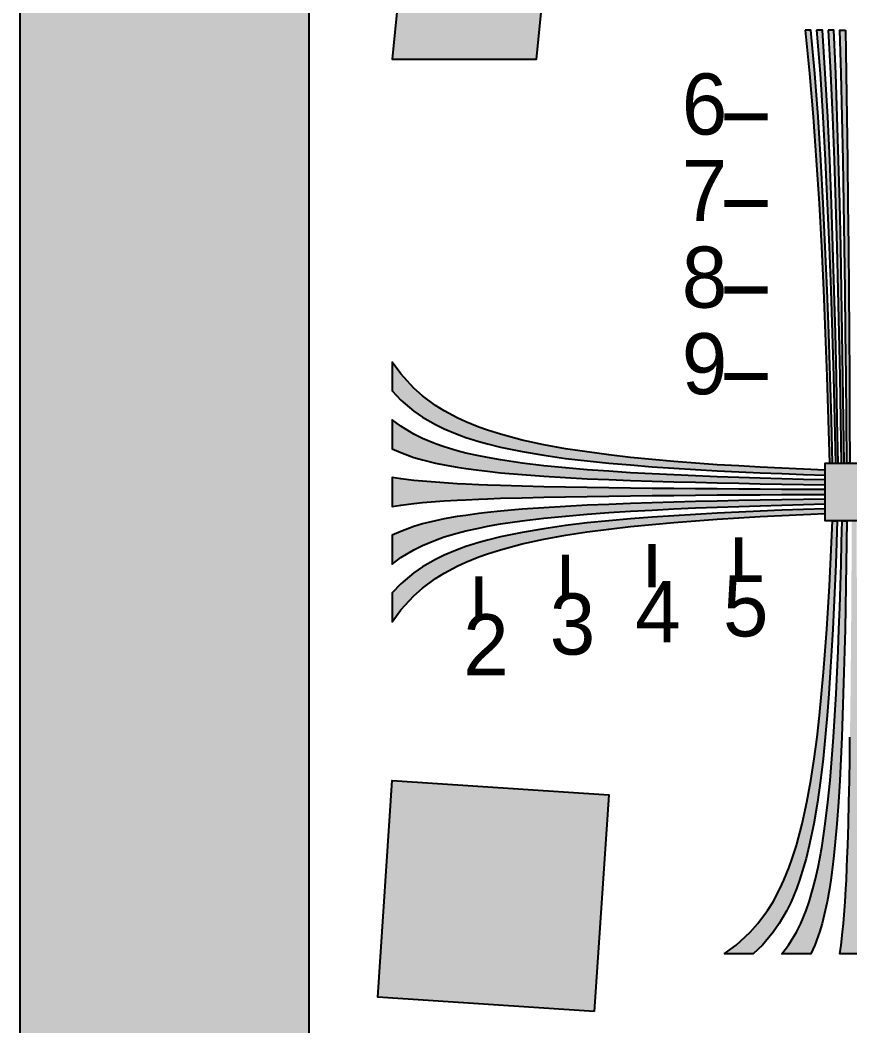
# Model space of a CAD drawing. Header units: millimetres. Extents: x 0 to 791, y 0 to 492.
# Drawn here: x 0 to 115, y 78.1 to 217.5 of the extents above; entities that cross this region are included whole.
import ezdxf

# ---------------------------------------------------------------- set-up
doc = ezdxf.new("R2010")
doc.units = ezdxf.units.MM
for name, color, linetype in [('FRAME', 7, 'Continuous'), ('LABELS', 7, 'Continuous'), ('PERIPHERY', 7, 'Continuous'), ('SFR', 7, 'Continuous')]:
    doc.layers.add(name, color=color, linetype=linetype)

msp = doc.modelspace()

# ---------------------------------------------------------------- hatches: boundary and pattern name
at = {"layer": 'FRAME', "true_color": 0x000000}
h = msp.add_hatch(color=7, dxfattribs=at)
h.dxf.hatch_style = 1
h.paths.add_polyline_path([(0, 452.12), (40, 452.12), (40, 52.13), (0, 52.13), (0, 452.12)])
at = {"layer": 'PERIPHERY', "true_color": 0x000000}
h = msp.add_hatch(color=7, dxfattribs=at)
h.dxf.hatch_style = 1
h.paths.add_polyline_path([(108.76, 216.13), (109.38, 210.13), (109.9, 204.12), (110.32, 198.12), (110.7, 192.12), (111.02, 186.12), (111.32, 180.12), (111.56, 174.12), (111.78, 168.12), (111.98, 162.12), (112.16, 156.12), (112.56, 156.12), (112.4, 162.12), (112.22, 168.12), (112.04, 174.12), (111.82, 180.12), (111.56, 186.12), (111.28, 192.12), (110.94, 198.12), (110.56, 204.12), (110.1, 210.13), (109.56, 216.13), (108.76, 216.13)])
h = msp.add_hatch(color=7, dxfattribs=at)
h.dxf.hatch_style = 1
h.paths.add_polyline_path([(110.36, 216.13), (110.84, 210.13), (111.22, 204.12), (111.56, 198.12), (111.83, 192.12), (112.1, 186.12), (112.32, 180.12), (112.5, 174.12), (112.68, 168.12), (112.82, 162.12), (112.96, 156.12), (113.35, 156.12), (113.23, 162.12), (113.11, 168.12), (112.97, 174.12), (112.81, 180.12), (112.61, 186.12), (112.41, 192.12), (112.17, 198.12), (111.9, 204.12), (111.56, 210.13), (111.16, 216.13), (110.36, 216.13)])
h = msp.add_hatch(color=7, dxfattribs=at)
h.dxf.hatch_style = 1
h.paths.add_polyline_path([(111.96, 216.13), (112.28, 210.13), (112.56, 204.12), (112.8, 198.12), (112.98, 192.12), (113.16, 186.12), (113.32, 180.12), (113.44, 174.12), (113.56, 168.12), (113.66, 162.12), (113.76, 156.12), (114.16, 156.12), (114.08, 162.12), (114, 168.12), (113.92, 174.12), (113.82, 180.12), (113.7, 186.12), (113.56, 192.12), (113.4, 198.12), (113.22, 204.12), (113.02, 210.13), (112.76, 216.13), (111.96, 216.13)])
h = msp.add_hatch(color=7, dxfattribs=at)
h.dxf.hatch_style = 1
h.paths.add_polyline_path([(114.36, 216.13), (114.46, 210.13), (114.56, 204.12), (114.64, 198.12), (114.7, 192.12), (114.76, 186.12), (114.82, 180.12), (114.86, 174.12), (114.9, 168.12), (114.92, 162.12), (114.96, 156.12), (114.56, 156.12), (114.5, 162.12), (114.44, 168.12), (114.38, 174.12), (114.32, 180.12), (114.22, 186.12), (114.14, 192.12), (114.02, 198.12), (113.9, 204.12), (113.74, 210.13), (113.56, 216.13), (114.36, 216.13)])
h = msp.add_hatch(color=7, dxfattribs=at)
h.dxf.hatch_style = 1
h.paths.add_polyline_path([(51.56, 166.13), (52.76, 164.85), (54.56, 163.33), (55.76, 162.51), (57.56, 161.47), (58.76, 160.89), (60.56, 160.13), (61.76, 159.69), (63.56, 159.13), (64.76, 158.79), (66.56, 158.35), (69.56, 157.73), (72.56, 157.23), (75.56, 156.79), (78.56, 156.43), (81.56, 156.13), (84.56, 155.87), (87.56, 155.63), (90.56, 155.43), (93.56, 155.25), (96.56, 155.07), (99.56, 154.93), (102.56, 154.79), (105.56, 154.67), (108.56, 154.57), (111.56, 154.47), (111.56, 155.13), (108.56, 155.27), (105.56, 155.41), (102.56, 155.55), (99.56, 155.73), (96.56, 155.91), (93.56, 156.13), (90.56, 156.37), (87.56, 156.63), (84.56, 156.93), (81.56, 157.27), (78.56, 157.67), (75.56, 158.13), (72.56, 158.67), (69.56, 159.33), (66.56, 160.13), (64.76, 160.71), (63.56, 161.13), (61.76, 161.85), (60.56, 162.41), (58.76, 163.39), (57.56, 164.13), (55.76, 165.47), (54.56, 166.53), (52.76, 168.49), (51.56, 170.13), (51.56, 166.13), (51.56, 166.13)])
h = msp.add_hatch(color=7, dxfattribs=at)
h.dxf.hatch_style = 1
h.paths.add_polyline_path([(51.56, 158.13), (52.76, 157.59), (54.56, 156.93), (55.76, 156.57), (57.56, 156.13), (58.76, 155.89), (60.56, 155.55), (61.76, 155.37), (63.56, 155.13), (64.76, 154.99), (66.56, 154.79), (69.56, 154.53), (72.56, 154.31), (75.56, 154.13), (78.56, 153.97), (81.56, 153.85), (84.56, 153.73), (87.56, 153.63), (90.56, 153.55), (93.56, 153.47), (96.56, 153.39), (99.56, 153.33), (102.56, 153.27), (105.56, 153.23), (108.56, 153.17), (111.56, 153.13), (111.56, 153.79), (108.56, 153.87), (105.56, 153.95), (102.56, 154.03), (99.56, 154.13), (96.56, 154.23), (93.56, 154.35), (90.56, 154.49), (87.56, 154.63), (84.56, 154.79), (81.56, 154.99), (78.56, 155.21), (75.56, 155.47), (72.56, 155.77), (69.56, 156.13), (66.56, 156.57), (64.76, 156.89), (63.56, 157.13), (61.76, 157.53), (60.56, 157.85), (58.76, 158.39), (57.56, 158.79), (55.76, 159.53), (54.56, 160.13), (52.76, 161.23), (51.56, 162.13), (51.56, 158.13), (51.56, 158.13)])
h = msp.add_hatch(color=7, dxfattribs=at)
h.dxf.hatch_style = 1
h.paths.add_polyline_path([(119.56, 148.13), (111.56, 148.13), (111.56, 156.13), (119.56, 156.13), (119.56, 148.13)])
h = msp.add_hatch(color=7, dxfattribs=at)
h.dxf.hatch_style = 1
h.paths.add_polyline_path([(51.56, 150.13), (52.76, 150.31), (54.56, 150.53), (55.76, 150.65), (57.56, 150.79), (58.76, 150.89), (60.56, 150.99), (61.76, 151.05), (63.56, 151.13), (64.76, 151.17), (66.56, 151.25), (69.56, 151.33), (72.56, 151.41), (75.56, 151.47), (78.56, 151.51), (81.56, 151.55), (84.56, 151.59), (87.56, 151.63), (90.56, 151.65), (93.56, 151.69), (96.56, 151.71), (99.56, 151.73), (102.56, 151.75), (105.56, 151.77), (108.56, 151.79), (111.56, 151.79), (111.56, 152.47), (108.56, 152.47), (105.56, 152.49), (102.56, 152.51), (99.56, 152.53), (96.56, 152.55), (93.56, 152.57), (90.56, 152.61), (87.56, 152.63), (84.56, 152.67), (81.56, 152.71), (78.56, 152.75), (75.56, 152.79), (72.56, 152.85), (69.56, 152.93), (66.56, 153.01), (64.76, 153.09), (63.56, 153.13), (61.76, 153.21), (60.56, 153.27), (58.76, 153.39), (57.56, 153.47), (55.76, 153.61), (54.56, 153.73), (52.76, 153.95), (51.56, 154.13), (51.56, 150.13), (51.56, 150.13)])
h = msp.add_hatch(color=7, dxfattribs=at)
h.dxf.hatch_style = 1
h.paths.add_polyline_path([(51.56, 142.13), (52.76, 143.03), (54.56, 144.13), (55.76, 144.73), (57.56, 145.47), (58.76, 145.89), (60.56, 146.41), (61.76, 146.73), (63.56, 147.13), (64.76, 147.37), (66.56, 147.69), (69.56, 148.13), (72.56, 148.49), (75.56, 148.79), (78.56, 149.05), (81.56, 149.27), (84.56, 149.47), (87.56, 149.63), (90.56, 149.77), (93.56, 149.91), (96.56, 150.03), (99.56, 150.13), (102.56, 150.23), (105.56, 150.31), (108.56, 150.39), (111.56, 150.47), (111.56, 151.13), (108.56, 151.09), (105.56, 151.03), (102.56, 150.99), (99.56, 150.93), (96.56, 150.87), (93.56, 150.79), (90.56, 150.71), (87.56, 150.63), (84.56, 150.53), (81.56, 150.41), (78.56, 150.29), (75.56, 150.13), (72.56, 149.95), (69.56, 149.73), (66.56, 149.47), (64.76, 149.27), (63.56, 149.13), (61.76, 148.89), (60.56, 148.71), (58.76, 148.39), (57.56, 148.13), (55.76, 147.69), (54.56, 147.33), (52.76, 146.67), (51.56, 146.13), (51.56, 142.13), (51.56, 142.13)])
h = msp.add_hatch(color=7, dxfattribs=at)
h.dxf.hatch_style = 1
h.paths.add_polyline_path([(51.56, 134.13), (52.76, 135.77), (54.56, 137.73), (55.76, 138.79), (57.56, 140.13), (58.76, 140.89), (60.56, 141.85), (61.76, 142.41), (63.56, 143.13), (64.76, 143.55), (66.56, 144.13), (69.56, 144.93), (72.56, 145.59), (75.56, 146.13), (78.56, 146.59), (81.56, 146.99), (84.56, 147.33), (87.56, 147.63), (90.56, 147.89), (93.56, 148.13), (96.56, 148.35), (99.56, 148.53), (102.56, 148.71), (105.56, 148.85), (108.56, 148.99), (111.56, 149.13), (111.56, 149.79), (108.56, 149.69), (105.56, 149.59), (102.56, 149.47), (99.56, 149.33), (96.56, 149.19), (93.56, 149.01), (90.56, 148.83), (87.56, 148.63), (84.56, 148.39), (81.56, 148.13), (78.56, 147.83), (75.56, 147.47), (72.56, 147.03), (69.56, 146.53), (66.56, 145.91), (64.76, 145.47), (63.56, 145.13), (61.76, 144.57), (60.56, 144.13), (58.76, 143.39), (57.56, 142.79), (55.76, 141.75), (54.56, 140.93), (52.76, 139.41), (51.56, 138.13), (51.56, 134.13), (51.56, 134.13)])
h = msp.add_hatch(color=7, dxfattribs=at)
h.dxf.hatch_style = 1
h.paths.add_polyline_path([(97.56, 88.13), (99.2, 89.33), (101.16, 91.13), (102.22, 92.33), (103.56, 94.13), (104.32, 95.33), (105.28, 97.13), (105.84, 98.33), (106.56, 100.13), (106.98, 101.33), (107.56, 103.13), (108.36, 106.13), (109.02, 109.13), (109.56, 112.13), (110.02, 115.13), (110.42, 118.13), (110.76, 121.13), (111.06, 124.13), (111.32, 127.13), (111.56, 130.13), (111.78, 133.13), (111.96, 136.13), (112.14, 139.13), (112.28, 142.13), (112.42, 145.13), (112.56, 148.13), (113.22, 148.13), (113.12, 145.13), (113.02, 142.13), (112.9, 139.13), (112.76, 136.13), (112.62, 133.13), (112.44, 130.13), (112.26, 127.13), (112.06, 124.13), (111.82, 121.13), (111.56, 118.13), (111.26, 115.13), (110.9, 112.13), (110.46, 109.13), (109.96, 106.13), (109.34, 103.13), (108.9, 101.33), (108.56, 100.13), (108, 98.33), (107.56, 97.13), (106.82, 95.33), (106.22, 94.13), (105.18, 92.33), (104.36, 91.13), (102.84, 89.33), (101.56, 88.13), (97.56, 88.13)])
h = msp.add_hatch(color=7, dxfattribs=at)
h.dxf.hatch_style = 1
h.paths.add_polyline_path([(105.56, 88.13), (106.46, 89.33), (107.56, 91.13), (108.16, 92.33), (108.9, 94.13), (109.32, 95.33), (109.84, 97.13), (110.16, 98.33), (110.56, 100.13), (110.8, 101.33), (111.12, 103.13), (111.56, 106.13), (111.92, 109.13), (112.22, 112.13), (112.48, 115.13), (112.7, 118.13), (112.9, 121.13), (113.06, 124.13), (113.2, 127.13), (113.34, 130.13), (113.46, 133.13), (113.56, 136.13), (113.66, 139.13), (113.74, 142.13), (113.82, 145.13), (113.9, 148.13), (114.56, 148.13), (114.52, 145.13), (114.46, 142.13), (114.42, 139.13), (114.36, 136.13), (114.3, 133.13), (114.22, 130.13), (114.14, 127.13), (114.06, 124.13), (113.96, 121.13), (113.84, 118.13), (113.72, 115.13), (113.56, 112.13), (113.38, 109.13), (113.16, 106.13), (112.9, 103.13), (112.7, 101.33), (112.56, 100.13), (112.32, 98.33), (112.14, 97.13), (111.82, 95.33), (111.56, 94.13), (111.12, 92.33), (110.76, 91.13), (110.1, 89.33), (109.56, 88.13), (105.56, 88.13), (105.56, 88.13)])
h = msp.add_hatch(color=7, dxfattribs=at)
h.dxf.hatch_style = 1
h.paths.add_polyline_path([(113.56, 88.13), (113.74, 89.33), (113.96, 91.13), (114.08, 92.33), (114.22, 94.13), (114.32, 95.33), (114.42, 97.13), (114.48, 98.33), (114.56, 100.13), (114.6, 101.33), (114.68, 103.13), (114.76, 106.13), (114.84, 109.13), (114.9, 112.13), (114.94, 115.13), (114.98, 118.13), (115.02, 121.13), (115.06, 124.13), (115.08, 127.13), (115.12, 130.13), (115.14, 133.13), (115.16, 136.13), (115.18, 139.13), (115.2, 142.13), (115.22, 145.13), (115.22, 148.13), (115.9, 148.13), (115.9, 145.13), (115.92, 142.13), (115.94, 139.13), (115.96, 136.13), (115.98, 133.13), (116, 130.13), (116.04, 127.13), (116.06, 124.13), (116.1, 121.13), (116.14, 118.13), (116.18, 115.13), (116.22, 112.13), (116.28, 109.13), (116.36, 106.13), (116.44, 103.13), (116.52, 101.33), (116.56, 100.13), (116.64, 98.33), (116.7, 97.13), (116.82, 95.33), (116.9, 94.13), (117.04, 92.33), (117.16, 91.13), (117.38, 89.33), (117.56, 88.13), (113.56, 88.13)])
at = {"layer": 'SFR', "true_color": 0x000000}
h = msp.add_hatch(color=7, dxfattribs=at)
h.dxf.hatch_style = 1
h.paths.add_polyline_path([(59.56, 292.12), (51.56, 212.13), (71.56, 212.13), (74.97, 246.18), (154.17, 238.26), (151.56, 212.12), (171.56, 212.12), (179.56, 292.12), (159.56, 292.12), (156.15, 258.06), (76.95, 265.99), (79.56, 292.12), (59.56, 292.12), (59.56, 292.12)])
h = msp.add_hatch(color=7, dxfattribs=at)
h.dxf.hatch_style = 1
h.paths.add_polyline_path([(79.56, 80.12), (49.56, 82.12), (51.56, 112.13), (81.56, 110.13), (79.56, 80.12)])

# ---------------------------------------------------------------- linework, layer by layer
at = {"layer": 'FRAME', "color": 250}
msp.add_lwpolyline([(0, 452.12), (40, 452.12), (40, 52.13), (0, 52.13), (0, 452.12)], close=True, dxfattribs=at)
at = {"layer": 'FRAME', "color": 250, "true_color": 0x000000}
for points in [[(0, 452.12), (0, 52.13), (40, 52.13)], [(40, 52.13), (40, 452.12), (0, 452.12)]]:
    msp.add_solid(points, dxfattribs=at)
at = {"layer": 'PERIPHERY', "color": 250}
for points in [[(108.76, 216.13), (109.38, 210.13), (109.9, 204.12), (110.32, 198.12), (110.7, 192.12), (111.02, 186.12), (111.32, 180.12), (111.56, 174.12), (111.78, 168.12), (111.98, 162.12), (112.16, 156.12), (112.56, 156.12), (112.4, 162.12), (112.22, 168.12), (112.04, 174.12), (111.82, 180.12), (111.56, 186.12), (111.28, 192.12), (110.94, 198.12), (110.56, 204.12), (110.1, 210.13), (109.56, 216.13), (108.76, 216.13)], [(110.36, 216.13), (110.84, 210.13), (111.22, 204.12), (111.56, 198.12), (111.83, 192.12), (112.1, 186.12), (112.32, 180.12), (112.5, 174.12), (112.68, 168.12), (112.82, 162.12), (112.96, 156.12), (113.35, 156.12), (113.23, 162.12), (113.11, 168.12), (112.97, 174.12), (112.81, 180.12), (112.61, 186.12), (112.41, 192.12), (112.17, 198.12), (111.9, 204.12), (111.56, 210.13), (111.16, 216.13), (110.36, 216.13)], [(111.96, 216.13), (112.28, 210.13), (112.56, 204.12), (112.8, 198.12), (112.98, 192.12), (113.16, 186.12), (113.32, 180.12), (113.44, 174.12), (113.56, 168.12), (113.66, 162.12), (113.76, 156.12), (114.16, 156.12), (114.08, 162.12), (114, 168.12), (113.92, 174.12), (113.82, 180.12), (113.7, 186.12), (113.56, 192.12), (113.4, 198.12), (113.22, 204.12), (113.02, 210.13), (112.76, 216.13), (111.96, 216.13)], [(114.36, 216.13), (114.46, 210.13), (114.56, 204.12), (114.64, 198.12), (114.7, 192.12), (114.76, 186.12), (114.82, 180.12), (114.86, 174.12), (114.9, 168.12), (114.92, 162.12), (114.96, 156.12), (114.56, 156.12), (114.5, 162.12), (114.44, 168.12), (114.38, 174.12), (114.32, 180.12), (114.22, 186.12), (114.14, 192.12), (114.02, 198.12), (113.9, 204.12), (113.74, 210.13), (113.56, 216.13), (114.36, 216.13)], [(51.56, 166.13), (52.76, 164.85), (54.56, 163.33), (55.76, 162.51), (57.56, 161.47), (58.76, 160.89), (60.56, 160.13), (61.76, 159.69), (63.56, 159.13), (64.76, 158.79), (66.56, 158.35), (69.56, 157.73), (72.56, 157.23), (75.56, 156.79), (78.56, 156.43), (81.56, 156.13), (84.56, 155.87), (87.56, 155.63), (90.56, 155.43), (93.56, 155.25), (96.56, 155.07), (99.56, 154.93), (102.56, 154.79), (105.56, 154.67), (108.56, 154.57), (111.56, 154.47), (111.56, 155.13), (108.56, 155.27), (105.56, 155.41), (102.56, 155.55), (99.56, 155.73), (96.56, 155.91), (93.56, 156.13), (90.56, 156.37), (87.56, 156.63), (84.56, 156.93), (81.56, 157.27), (78.56, 157.67), (75.56, 158.13), (72.56, 158.67), (69.56, 159.33), (66.56, 160.13), (64.76, 160.71), (63.56, 161.13), (61.76, 161.85), (60.56, 162.41), (58.76, 163.39), (57.56, 164.13), (55.76, 165.47), (54.56, 166.53), (52.76, 168.49), (51.56, 170.13), (51.56, 166.13), (51.56, 166.13)], [(51.56, 158.13), (52.76, 157.59), (54.56, 156.93), (55.76, 156.57), (57.56, 156.13), (58.76, 155.89), (60.56, 155.55), (61.76, 155.37), (63.56, 155.13), (64.76, 154.99), (66.56, 154.79), (69.56, 154.53), (72.56, 154.31), (75.56, 154.13), (78.56, 153.97), (81.56, 153.85), (84.56, 153.73), (87.56, 153.63), (90.56, 153.55), (93.56, 153.47), (96.56, 153.39), (99.56, 153.33), (102.56, 153.27), (105.56, 153.23), (108.56, 153.17), (111.56, 153.13), (111.56, 153.79), (108.56, 153.87), (105.56, 153.95), (102.56, 154.03), (99.56, 154.13), (96.56, 154.23), (93.56, 154.35), (90.56, 154.49), (87.56, 154.63), (84.56, 154.79), (81.56, 154.99), (78.56, 155.21), (75.56, 155.47), (72.56, 155.77), (69.56, 156.13), (66.56, 156.57), (64.76, 156.89), (63.56, 157.13), (61.76, 157.53), (60.56, 157.85), (58.76, 158.39), (57.56, 158.79), (55.76, 159.53), (54.56, 160.13), (52.76, 161.23), (51.56, 162.13), (51.56, 158.13), (51.56, 158.13)], [(119.56, 148.13), (111.56, 148.13), (111.56, 156.13), (119.56, 156.13), (119.56, 148.13)], [(51.56, 150.13), (52.76, 150.31), (54.56, 150.53), (55.76, 150.65), (57.56, 150.79), (58.76, 150.89), (60.56, 150.99), (61.76, 151.05), (63.56, 151.13), (64.76, 151.17), (66.56, 151.25), (69.56, 151.33), (72.56, 151.41), (75.56, 151.47), (78.56, 151.51), (81.56, 151.55), (84.56, 151.59), (87.56, 151.63), (90.56, 151.65), (93.56, 151.69), (96.56, 151.71), (99.56, 151.73), (102.56, 151.75), (105.56, 151.77), (108.56, 151.79), (111.56, 151.79), (111.56, 152.47), (108.56, 152.47), (105.56, 152.49), (102.56, 152.51), (99.56, 152.53), (96.56, 152.55), (93.56, 152.57), (90.56, 152.61), (87.56, 152.63), (84.56, 152.67), (81.56, 152.71), (78.56, 152.75), (75.56, 152.79), (72.56, 152.85), (69.56, 152.93), (66.56, 153.01), (64.76, 153.09), (63.56, 153.13), (61.76, 153.21), (60.56, 153.27), (58.76, 153.39), (57.56, 153.47), (55.76, 153.61), (54.56, 153.73), (52.76, 153.95), (51.56, 154.13), (51.56, 150.13), (51.56, 150.13)], [(51.56, 142.13), (52.76, 143.03), (54.56, 144.13), (55.76, 144.73), (57.56, 145.47), (58.76, 145.89), (60.56, 146.41), (61.76, 146.73), (63.56, 147.13), (64.76, 147.37), (66.56, 147.69), (69.56, 148.13), (72.56, 148.49), (75.56, 148.79), (78.56, 149.05), (81.56, 149.27), (84.56, 149.47), (87.56, 149.63), (90.56, 149.77), (93.56, 149.91), (96.56, 150.03), (99.56, 150.13), (102.56, 150.23), (105.56, 150.31), (108.56, 150.39), (111.56, 150.47), (111.56, 151.13), (108.56, 151.09), (105.56, 151.03), (102.56, 150.99), (99.56, 150.93), (96.56, 150.87), (93.56, 150.79), (90.56, 150.71), (87.56, 150.63), (84.56, 150.53), (81.56, 150.41), (78.56, 150.29), (75.56, 150.13), (72.56, 149.95), (69.56, 149.73), (66.56, 149.47), (64.76, 149.27), (63.56, 149.13), (61.76, 148.89), (60.56, 148.71), (58.76, 148.39), (57.56, 148.13), (55.76, 147.69), (54.56, 147.33), (52.76, 146.67), (51.56, 146.13), (51.56, 142.13), (51.56, 142.13)], [(51.56, 134.13), (52.76, 135.77), (54.56, 137.73), (55.76, 138.79), (57.56, 140.13), (58.76, 140.89), (60.56, 141.85), (61.76, 142.41), (63.56, 143.13), (64.76, 143.55), (66.56, 144.13), (69.56, 144.93), (72.56, 145.59), (75.56, 146.13), (78.56, 146.59), (81.56, 146.99), (84.56, 147.33), (87.56, 147.63), (90.56, 147.89), (93.56, 148.13), (96.56, 148.35), (99.56, 148.53), (102.56, 148.71), (105.56, 148.85), (108.56, 148.99), (111.56, 149.13), (111.56, 149.79), (108.56, 149.69), (105.56, 149.59), (102.56, 149.47), (99.56, 149.33), (96.56, 149.19), (93.56, 149.01), (90.56, 148.83), (87.56, 148.63), (84.56, 148.39), (81.56, 148.13), (78.56, 147.83), (75.56, 147.47), (72.56, 147.03), (69.56, 146.53), (66.56, 145.91), (64.76, 145.47), (63.56, 145.13), (61.76, 144.57), (60.56, 144.13), (58.76, 143.39), (57.56, 142.79), (55.76, 141.75), (54.56, 140.93), (52.76, 139.41), (51.56, 138.13), (51.56, 134.13), (51.56, 134.13)], [(97.56, 88.13), (99.2, 89.33), (101.16, 91.13), (102.22, 92.33), (103.56, 94.13), (104.32, 95.33), (105.28, 97.13), (105.84, 98.33), (106.56, 100.13), (106.98, 101.33), (107.56, 103.13), (108.36, 106.13), (109.02, 109.13), (109.56, 112.13), (110.02, 115.13), (110.42, 118.13), (110.76, 121.13), (111.06, 124.13), (111.32, 127.13), (111.56, 130.13), (111.78, 133.13), (111.96, 136.13), (112.14, 139.13), (112.28, 142.13), (112.42, 145.13), (112.56, 148.13), (113.22, 148.13), (113.12, 145.13), (113.02, 142.13), (112.9, 139.13), (112.76, 136.13), (112.62, 133.13), (112.44, 130.13), (112.26, 127.13), (112.06, 124.13), (111.82, 121.13), (111.56, 118.13), (111.26, 115.13), (110.9, 112.13), (110.46, 109.13), (109.96, 106.13), (109.34, 103.13), (108.9, 101.33), (108.56, 100.13), (108, 98.33), (107.56, 97.13), (106.82, 95.33), (106.22, 94.13), (105.18, 92.33), (104.36, 91.13), (102.84, 89.33), (101.56, 88.13), (97.56, 88.13)], [(105.56, 88.13), (106.46, 89.33), (107.56, 91.13), (108.16, 92.33), (108.9, 94.13), (109.32, 95.33), (109.84, 97.13), (110.16, 98.33), (110.56, 100.13), (110.8, 101.33), (111.12, 103.13), (111.56, 106.13), (111.92, 109.13), (112.22, 112.13), (112.48, 115.13), (112.7, 118.13), (112.9, 121.13), (113.06, 124.13), (113.2, 127.13), (113.34, 130.13), (113.46, 133.13), (113.56, 136.13), (113.66, 139.13), (113.74, 142.13), (113.82, 145.13), (113.9, 148.13), (114.56, 148.13), (114.52, 145.13), (114.46, 142.13), (114.42, 139.13), (114.36, 136.13), (114.3, 133.13), (114.22, 130.13), (114.14, 127.13), (114.06, 124.13), (113.96, 121.13), (113.84, 118.13), (113.72, 115.13), (113.56, 112.13), (113.38, 109.13), (113.16, 106.13), (112.9, 103.13), (112.7, 101.33), (112.56, 100.13), (112.32, 98.33), (112.14, 97.13), (111.82, 95.33), (111.56, 94.13), (111.12, 92.33), (110.76, 91.13), (110.1, 89.33), (109.56, 88.13), (105.56, 88.13), (105.56, 88.13)]]:
    msp.add_lwpolyline(points, close=True, dxfattribs=at)
at = {"layer": 'PERIPHERY', "color": 250, "lineweight": 35, "const_width": 1}
for points in [[(103.56, 204.12), (97.56, 204.12)], [(103.56, 192.12), (97.56, 192.12)], [(103.56, 180.12), (97.56, 180.12)], [(103.56, 168.13), (97.56, 168.13)], [(87.56, 138.93), (87.56, 144.93)], [(99.56, 139.83), (99.56, 145.83)], [(75.56, 137.43), (75.56, 143.43)], [(63.56, 134.43), (63.56, 140.43)]]:
    msp.add_lwpolyline(points, dxfattribs=at)
at = {"layer": 'PERIPHERY', "color": 250}
msp.add_lwpolyline([(117.56, 88.13), (113.56, 88.13), (113.56, 88.13), (113.74, 89.33), (113.96, 91.13), (114.08, 92.33), (114.22, 94.13), (114.32, 95.33), (114.42, 97.13), (114.48, 98.33), (114.56, 100.13), (114.6, 101.33), (114.68, 103.13), (114.76, 106.13), (114.84, 109.13), (114.9, 112.13), (114.94, 115.13), (114.98, 118.13)], dxfattribs=at)
at = {"layer": 'PERIPHERY', "color": 250, "true_color": 0x000000}
for points in [[(109.56, 216.13), (108.76, 216.13), (109.38, 210.13)], [(109.56, 216.13), (109.38, 210.13), (109.9, 204.12)], [(109.56, 216.13), (109.9, 204.12), (110.32, 198.12)], [(109.56, 216.13), (110.32, 198.12), (110.7, 192.12)], [(109.56, 216.13), (110.7, 192.12), (111.02, 186.12)], [(109.56, 216.13), (111.02, 186.12), (111.32, 180.12)], [(109.56, 216.13), (111.32, 180.12), (112.56, 156.12)], [(109.56, 216.13), (112.56, 156.12), (112.4, 162.12)], [(109.56, 216.13), (112.4, 162.12), (112.22, 168.12)], [(109.56, 216.13), (112.22, 168.12), (112.04, 174.12)], [(109.56, 216.13), (112.04, 174.12), (111.82, 180.12)], [(109.56, 216.13), (111.82, 180.12), (111.56, 186.12)], [(109.56, 216.13), (111.56, 186.12), (111.28, 192.12)], [(109.56, 216.13), (111.28, 192.12), (110.94, 198.12)], [(109.56, 216.13), (110.94, 198.12), (110.56, 204.12)], [(110.56, 204.12), (110.1, 210.13), (109.56, 216.13)], [(111.16, 216.13), (110.36, 216.13), (110.84, 210.13)], [(111.16, 216.13), (110.84, 210.13), (111.22, 204.12)], [(111.16, 216.13), (111.22, 204.12), (111.56, 198.12)], [(111.16, 216.13), (111.56, 198.12), (111.83, 192.12)], [(111.16, 216.13), (111.83, 192.12), (112.1, 186.12)], [(111.16, 216.13), (112.1, 186.12), (112.32, 180.12)], [(111.16, 216.13), (112.32, 180.12), (113.35, 156.12)], [(111.16, 216.13), (113.35, 156.12), (113.23, 162.12)], [(111.16, 216.13), (113.23, 162.12), (113.11, 168.12)], [(111.16, 216.13), (113.11, 168.12), (112.97, 174.12)], [(111.16, 216.13), (112.97, 174.12), (112.81, 180.12)], [(111.16, 216.13), (112.81, 180.12), (112.61, 186.12)], [(111.16, 216.13), (112.61, 186.12), (112.41, 192.12)], [(111.16, 216.13), (112.41, 192.12), (112.17, 198.12)], [(111.16, 216.13), (112.17, 198.12), (111.9, 204.12)], [(111.9, 204.12), (111.56, 210.13), (111.16, 216.13)], [(112.76, 216.13), (111.96, 216.13), (112.28, 210.13)], [(112.76, 216.13), (112.28, 210.13), (112.56, 204.12)], [(112.76, 216.13), (112.56, 204.12), (112.8, 198.12)], [(112.76, 216.13), (112.8, 198.12), (112.98, 192.12)], [(112.76, 216.13), (112.98, 192.12), (113.16, 186.12)], [(112.76, 216.13), (113.16, 186.12), (113.32, 180.12)], [(112.76, 216.13), (113.32, 180.12), (113.44, 174.12)], [(112.76, 216.13), (113.44, 174.12), (113.56, 168.12)], [(112.76, 216.13), (113.56, 168.12), (113.66, 162.12)], [(112.76, 216.13), (113.66, 162.12), (113.76, 156.12)], [(112.76, 216.13), (113.76, 156.12), (114.16, 156.12)], [(112.76, 216.13), (114.16, 156.12), (114.08, 162.12)], [(112.76, 216.13), (114.08, 162.12), (114, 168.12)], [(112.76, 216.13), (114, 168.12), (113.92, 174.12)], [(112.76, 216.13), (113.92, 174.12), (113.82, 180.12)], [(112.76, 216.13), (113.82, 180.12), (113.7, 186.12)], [(112.76, 216.13), (113.7, 186.12), (113.56, 192.12)], [(112.76, 216.13), (113.56, 192.12), (113.4, 198.12)], [(112.76, 216.13), (113.4, 198.12), (113.22, 204.12)], [(113.22, 204.12), (113.02, 210.13), (112.76, 216.13)], [(114.36, 216.13), (113.56, 216.13), (113.74, 210.13)], [(114.36, 216.13), (113.74, 210.13), (113.9, 204.12)], [(114.36, 216.13), (113.9, 204.12), (114.02, 198.12)], [(114.36, 216.13), (114.02, 198.12), (114.14, 192.12)], [(114.36, 216.13), (114.14, 192.12), (114.22, 186.12)], [(114.36, 216.13), (114.22, 186.12), (114.32, 180.12)], [(114.36, 216.13), (114.32, 180.12), (114.38, 174.12)], [(114.36, 216.13), (114.38, 174.12), (114.44, 168.12)], [(114.36, 216.13), (114.44, 168.12), (114.5, 162.12)], [(114.36, 216.13), (114.5, 162.12), (114.56, 156.12)], [(114.36, 216.13), (114.56, 156.12), (114.96, 156.12)], [(114.36, 216.13), (114.96, 156.12), (114.92, 162.12)], [(114.36, 216.13), (114.92, 162.12), (114.9, 168.12)], [(114.36, 216.13), (114.9, 168.12), (114.86, 174.12)], [(114.36, 216.13), (114.86, 174.12), (114.82, 180.12)], [(114.36, 216.13), (114.82, 180.12), (114.76, 186.12)], [(114.36, 216.13), (114.76, 186.12), (114.7, 192.12)], [(114.36, 216.13), (114.7, 192.12), (114.64, 198.12)], [(114.36, 216.13), (114.64, 198.12), (114.56, 204.12)], [(111.32, 180.12), (111.56, 174.12), (112.56, 156.12)], [(112.32, 180.12), (112.5, 174.12), (112.68, 168.12)], [(112.32, 180.12), (112.68, 168.12), (113.35, 156.12)], [(111.56, 174.12), (111.78, 168.12), (112.56, 156.12)], [(52.76, 168.49), (51.56, 170.13), (51.56, 166.13)], [(54.56, 166.53), (52.76, 168.49), (51.56, 166.13)], [(111.78, 168.12), (111.98, 162.12), (112.56, 156.12)], [(112.68, 168.12), (112.82, 162.12), (113.35, 156.12)], [(55.76, 165.47), (54.56, 166.53), (51.56, 166.13)], [(51.56, 166.13), (52.76, 164.85), (54.56, 163.33)], [(51.56, 166.13), (54.56, 163.33), (55.76, 162.51)], [(51.56, 166.13), (55.76, 162.51), (57.56, 161.47)], [(51.56, 166.13), (57.56, 161.47), (58.76, 160.89)], [(51.56, 166.13), (58.76, 160.89), (60.56, 160.13)], [(51.56, 166.13), (60.56, 160.13), (61.76, 159.69)], [(51.56, 166.13), (61.76, 159.69), (63.56, 159.13)], [(51.56, 166.13), (63.56, 159.13), (64.76, 158.79)], [(51.56, 166.13), (64.76, 158.79), (66.56, 158.35)], [(51.56, 166.13), (66.56, 158.35), (69.56, 157.73)], [(51.56, 166.13), (69.56, 157.73), (72.56, 157.23)], [(51.56, 166.13), (72.56, 157.23), (61.76, 161.85)], [(51.56, 166.13), (61.76, 161.85), (60.56, 162.41)], [(51.56, 166.13), (60.56, 162.41), (58.76, 163.39)], [(51.56, 166.13), (58.76, 163.39), (57.56, 164.13)], [(51.56, 166.13), (57.56, 164.13), (55.76, 165.47)], [(52.76, 161.23), (51.56, 162.13), (51.56, 158.13)], [(72.56, 157.23), (63.56, 161.13), (61.76, 161.85)], [(111.98, 162.12), (112.16, 156.12), (112.56, 156.12)], [(112.82, 162.12), (112.96, 156.12), (113.35, 156.12)], [(54.56, 160.13), (52.76, 161.23), (51.56, 158.13)], [(72.56, 157.23), (64.76, 160.71), (63.56, 161.13)], [(72.56, 157.23), (66.56, 160.13), (64.76, 160.71)], [(55.76, 159.53), (54.56, 160.13), (51.56, 158.13)], [(57.56, 158.79), (55.76, 159.53), (51.56, 158.13)], [(72.56, 157.23), (69.56, 159.33), (66.56, 160.13)], [(72.56, 157.23), (72.56, 158.67), (69.56, 159.33)], [(58.76, 158.39), (57.56, 158.79), (51.56, 158.13)], [(60.56, 157.85), (58.76, 158.39), (51.56, 158.13)], [(51.56, 158.13), (52.76, 157.59), (54.56, 156.93)], [(51.56, 158.13), (54.56, 156.93), (55.76, 156.57)], [(51.56, 158.13), (55.76, 156.57), (57.56, 156.13)], [(51.56, 158.13), (57.56, 156.13), (58.76, 155.89)], [(51.56, 158.13), (58.76, 155.89), (60.56, 155.55)], [(51.56, 158.13), (60.56, 155.55), (61.76, 155.37)], [(51.56, 158.13), (61.76, 155.37), (63.56, 155.13)], [(51.56, 158.13), (63.56, 155.13), (64.76, 154.99)], [(51.56, 158.13), (64.76, 154.99), (66.56, 154.79)], [(51.56, 158.13), (66.56, 154.79), (69.56, 154.53)], [(51.56, 158.13), (69.56, 154.53), (72.56, 154.31)], [(51.56, 158.13), (72.56, 154.31), (75.56, 154.13)], [(51.56, 158.13), (75.56, 154.13), (78.56, 153.97)], [(51.56, 158.13), (78.56, 153.97), (81.56, 153.85)], [(51.56, 158.13), (81.56, 153.85), (84.56, 153.73)], [(51.56, 158.13), (84.56, 153.73), (87.56, 153.63)], [(51.56, 158.13), (87.56, 153.63), (90.56, 153.55)], [(51.56, 158.13), (90.56, 153.55), (72.56, 155.77)], [(51.56, 158.13), (72.56, 155.77), (69.56, 156.13)], [(51.56, 158.13), (69.56, 156.13), (66.56, 156.57)], [(51.56, 158.13), (66.56, 156.57), (64.76, 156.89)], [(51.56, 158.13), (64.76, 156.89), (63.56, 157.13)], [(51.56, 158.13), (63.56, 157.13), (61.76, 157.53)], [(51.56, 158.13), (61.76, 157.53), (60.56, 157.85)], [(72.56, 157.23), (75.56, 158.13), (72.56, 158.67)], [(72.56, 157.23), (78.56, 157.67), (75.56, 158.13)], [(72.56, 157.23), (81.56, 157.27), (78.56, 157.67)], [(72.56, 157.23), (84.56, 156.93), (81.56, 157.27)], [(72.56, 157.23), (75.56, 156.79), (78.56, 156.43)], [(72.56, 157.23), (78.56, 156.43), (81.56, 156.13)], [(72.56, 157.23), (81.56, 156.13), (84.56, 155.87)], [(72.56, 157.23), (84.56, 155.87), (87.56, 155.63)], [(72.56, 157.23), (87.56, 155.63), (90.56, 155.43)], [(72.56, 157.23), (90.56, 155.43), (93.56, 155.25)], [(72.56, 157.23), (93.56, 155.25), (96.56, 155.07)], [(72.56, 157.23), (96.56, 155.07), (99.56, 154.93)], [(72.56, 157.23), (99.56, 154.93), (102.56, 154.79)], [(72.56, 157.23), (102.56, 154.79), (105.56, 154.67)], [(72.56, 157.23), (105.56, 154.67), (108.56, 154.57)], [(72.56, 157.23), (108.56, 154.57), (111.56, 154.47)], [(72.56, 157.23), (111.56, 154.47), (102.56, 155.55)], [(72.56, 157.23), (102.56, 155.55), (99.56, 155.73)], [(72.56, 157.23), (99.56, 155.73), (96.56, 155.91)], [(72.56, 157.23), (96.56, 155.91), (93.56, 156.13)], [(72.56, 157.23), (93.56, 156.13), (90.56, 156.37)], [(72.56, 157.23), (90.56, 156.37), (87.56, 156.63)], [(72.56, 157.23), (87.56, 156.63), (84.56, 156.93)], [(90.56, 153.55), (75.56, 155.47), (72.56, 155.77)], [(90.56, 153.55), (78.56, 155.21), (75.56, 155.47)], [(90.56, 153.55), (81.56, 154.99), (78.56, 155.21)], [(90.56, 153.55), (84.56, 154.79), (81.56, 154.99)], [(90.56, 153.55), (87.56, 154.63), (84.56, 154.79)], [(111.56, 154.47), (105.56, 155.41), (102.56, 155.55)], [(111.56, 154.47), (108.56, 155.27), (105.56, 155.41)], [(111.56, 154.47), (111.56, 155.13), (108.56, 155.27)], [(119.56, 148.13), (119.56, 156.13), (111.56, 156.13)], [(111.56, 156.13), (111.56, 148.13), (119.56, 148.13)], [(51.56, 150.13), (52.76, 153.95), (51.56, 154.13)], [(51.56, 150.13), (54.56, 153.73), (52.76, 153.95)], [(51.56, 150.13), (55.76, 153.61), (54.56, 153.73)], [(51.56, 150.13), (57.56, 153.47), (55.76, 153.61)], [(51.56, 150.13), (58.76, 153.39), (57.56, 153.47)], [(51.56, 150.13), (60.56, 153.27), (58.76, 153.39)], [(90.56, 153.55), (90.56, 154.49), (87.56, 154.63)], [(90.56, 153.55), (93.56, 154.35), (90.56, 154.49)], [(90.56, 153.55), (96.56, 154.23), (93.56, 154.35)], [(90.56, 153.55), (99.56, 154.13), (96.56, 154.23)], [(90.56, 153.55), (102.56, 154.03), (99.56, 154.13)], [(90.56, 153.55), (105.56, 153.95), (102.56, 154.03)], [(90.56, 153.55), (108.56, 153.87), (105.56, 153.95)], [(90.56, 153.55), (111.56, 153.79), (108.56, 153.87)], [(90.56, 153.55), (111.56, 153.13), (111.56, 153.79)], [(90.56, 153.55), (93.56, 153.47), (99.56, 153.33)], [(90.56, 153.55), (99.56, 153.33), (102.56, 153.27)], [(90.56, 153.55), (102.56, 153.27), (105.56, 153.23)], [(90.56, 153.55), (105.56, 153.23), (108.56, 153.17)], [(90.56, 153.55), (108.56, 153.17), (111.56, 153.13)], [(93.56, 153.47), (96.56, 153.39), (99.56, 153.33)], [(51.56, 150.13), (61.76, 153.21), (60.56, 153.27)], [(51.56, 150.13), (63.56, 153.13), (61.76, 153.21)], [(51.56, 150.13), (64.76, 153.09), (63.56, 153.13)], [(51.56, 150.13), (66.56, 153.01), (64.76, 153.09)], [(51.56, 150.13), (69.56, 152.93), (66.56, 153.01)], [(51.56, 150.13), (52.76, 150.31), (69.56, 152.93)], [(52.76, 150.31), (72.56, 152.85), (69.56, 152.93)], [(52.76, 150.31), (54.56, 150.53), (72.56, 152.85)], [(54.56, 150.53), (75.56, 152.79), (72.56, 152.85)], [(54.56, 150.53), (55.76, 150.65), (75.56, 152.79)], [(55.76, 150.65), (78.56, 152.75), (75.56, 152.79)], [(55.76, 150.65), (58.76, 150.89), (78.56, 152.75)], [(58.76, 150.89), (81.56, 152.71), (78.56, 152.75)], [(58.76, 150.89), (84.56, 152.67), (81.56, 152.71)], [(58.76, 150.89), (87.56, 152.63), (84.56, 152.67)], [(58.76, 150.89), (60.56, 150.99), (87.56, 152.63)], [(60.56, 150.99), (90.56, 152.61), (87.56, 152.63)], [(60.56, 150.99), (61.76, 151.05), (90.56, 152.61)], [(61.76, 151.05), (93.56, 152.57), (90.56, 152.61)], [(61.76, 151.05), (63.56, 151.13), (93.56, 152.57)], [(63.56, 151.13), (96.56, 152.55), (93.56, 152.57)], [(63.56, 151.13), (66.56, 151.25), (96.56, 152.55)], [(66.56, 151.25), (99.56, 152.53), (96.56, 152.55)], [(66.56, 151.25), (102.56, 152.51), (99.56, 152.53)], [(66.56, 151.25), (105.56, 152.49), (102.56, 152.51)], [(66.56, 151.25), (108.56, 152.47), (105.56, 152.49)], [(66.56, 151.25), (69.56, 151.33), (111.56, 152.47)], [(66.56, 151.25), (111.56, 152.47), (108.56, 152.47)], [(69.56, 151.33), (72.56, 151.41), (111.56, 152.47)], [(72.56, 151.41), (75.56, 151.47), (111.56, 152.47)], [(75.56, 151.47), (78.56, 151.51), (111.56, 152.47)], [(78.56, 151.51), (81.56, 151.55), (111.56, 152.47)], [(81.56, 151.55), (84.56, 151.59), (111.56, 152.47)], [(84.56, 151.59), (87.56, 151.63), (111.56, 152.47)], [(87.56, 151.63), (93.56, 151.69), (111.56, 152.47)], [(93.56, 151.69), (99.56, 151.73), (111.56, 152.47)], [(99.56, 151.73), (105.56, 151.77), (111.56, 152.47)], [(105.56, 151.77), (108.56, 151.79), (111.56, 152.47)], [(108.56, 151.79), (111.56, 151.79), (111.56, 152.47)], [(55.76, 150.65), (57.56, 150.79), (58.76, 150.89)], [(63.56, 151.13), (64.76, 151.17), (66.56, 151.25)], [(69.56, 148.13), (72.56, 148.49), (90.56, 150.71)], [(69.56, 148.13), (90.56, 150.71), (87.56, 150.63)], [(69.56, 148.13), (87.56, 150.63), (84.56, 150.53)], [(72.56, 148.49), (75.56, 148.79), (93.56, 150.79)], [(72.56, 148.49), (93.56, 150.79), (90.56, 150.71)], [(75.56, 148.79), (78.56, 149.05), (99.56, 150.93)], [(75.56, 148.79), (99.56, 150.93), (96.56, 150.87)], [(75.56, 148.79), (96.56, 150.87), (93.56, 150.79)], [(78.56, 149.05), (81.56, 149.27), (102.56, 150.99)], [(78.56, 149.05), (102.56, 150.99), (99.56, 150.93)], [(81.56, 149.27), (84.56, 149.47), (108.56, 151.09)], [(81.56, 149.27), (108.56, 151.09), (105.56, 151.03)], [(81.56, 149.27), (105.56, 151.03), (102.56, 150.99)], [(84.56, 149.47), (87.56, 149.63), (111.56, 151.13)], [(84.56, 149.47), (111.56, 151.13), (108.56, 151.09)], [(87.56, 151.63), (90.56, 151.65), (93.56, 151.69)], [(87.56, 149.63), (90.56, 149.77), (111.56, 151.13)], [(90.56, 149.77), (93.56, 149.91), (111.56, 151.13)], [(93.56, 151.69), (96.56, 151.71), (99.56, 151.73)], [(93.56, 149.91), (96.56, 150.03), (111.56, 151.13)], [(96.56, 150.03), (99.56, 150.13), (111.56, 151.13)], [(99.56, 151.73), (102.56, 151.75), (105.56, 151.77)], [(99.56, 150.13), (102.56, 150.23), (111.56, 151.13)], [(102.56, 150.23), (111.56, 150.47), (111.56, 151.13)], [(54.56, 144.13), (55.76, 144.73), (64.76, 149.27)], [(54.56, 144.13), (64.76, 149.27), (63.56, 149.13)], [(55.76, 144.73), (57.56, 145.47), (66.56, 149.47)], [(55.76, 144.73), (66.56, 149.47), (64.76, 149.27)], [(57.56, 145.47), (58.76, 145.89), (69.56, 149.73)], [(57.56, 145.47), (69.56, 149.73), (66.56, 149.47)], [(58.76, 145.89), (60.56, 146.41), (72.56, 149.95)], [(58.76, 145.89), (72.56, 149.95), (69.56, 149.73)], [(60.56, 146.41), (61.76, 146.73), (72.56, 149.95)], [(61.76, 146.73), (63.56, 147.13), (75.56, 150.13)], [(61.76, 146.73), (75.56, 150.13), (72.56, 149.95)], [(63.56, 147.13), (64.76, 147.37), (78.56, 150.29)], [(63.56, 147.13), (78.56, 150.29), (75.56, 150.13)], [(64.76, 147.37), (66.56, 147.69), (81.56, 150.41)], [(64.76, 147.37), (81.56, 150.41), (78.56, 150.29)], [(66.56, 147.69), (69.56, 148.13), (84.56, 150.53)], [(66.56, 147.69), (84.56, 150.53), (81.56, 150.41)], [(78.56, 146.59), (81.56, 146.99), (96.56, 149.19)], [(78.56, 146.59), (96.56, 149.19), (93.56, 149.01)], [(81.56, 146.99), (84.56, 147.33), (102.56, 149.47)], [(81.56, 146.99), (102.56, 149.47), (99.56, 149.33)], [(81.56, 146.99), (99.56, 149.33), (96.56, 149.19)], [(84.56, 147.33), (87.56, 147.63), (105.56, 149.59)], [(84.56, 147.33), (105.56, 149.59), (102.56, 149.47)], [(87.56, 147.63), (90.56, 147.89), (111.56, 149.79)], [(87.56, 147.63), (111.56, 149.79), (108.56, 149.69)], [(87.56, 147.63), (108.56, 149.69), (105.56, 149.59)], [(90.56, 147.89), (93.56, 148.13), (111.56, 149.79)], [(93.56, 148.13), (96.56, 148.35), (111.56, 149.79)], [(96.56, 148.35), (99.56, 148.53), (111.56, 149.79)], [(99.56, 148.53), (102.56, 148.71), (111.56, 149.79)], [(102.56, 150.23), (105.56, 150.31), (111.56, 150.47)], [(102.56, 148.71), (105.56, 148.85), (111.56, 149.79)], [(105.56, 150.31), (108.56, 150.39), (111.56, 150.47)], [(105.56, 148.85), (108.56, 148.99), (111.56, 149.79)], [(108.56, 148.99), (111.56, 149.13), (111.56, 149.79)], [(51.56, 142.13), (52.76, 143.03), (58.76, 148.39)], [(51.56, 142.13), (58.76, 148.39), (57.56, 148.13)], [(51.56, 142.13), (57.56, 148.13), (55.76, 147.69)], [(52.76, 143.03), (54.56, 144.13), (61.76, 148.89)], [(52.76, 143.03), (61.76, 148.89), (60.56, 148.71)], [(52.76, 143.03), (60.56, 148.71), (58.76, 148.39)], [(54.56, 144.13), (63.56, 149.13), (61.76, 148.89)], [(66.56, 144.13), (69.56, 144.93), (81.56, 148.13)], [(66.56, 144.13), (81.56, 148.13), (78.56, 147.83)], [(66.56, 144.13), (78.56, 147.83), (75.56, 147.47)], [(69.56, 144.93), (72.56, 145.59), (84.56, 148.39)], [(69.56, 144.93), (84.56, 148.39), (81.56, 148.13)], [(72.56, 145.59), (75.56, 146.13), (87.56, 148.63)], [(72.56, 145.59), (87.56, 148.63), (84.56, 148.39)], [(75.56, 146.13), (78.56, 146.59), (93.56, 149.01)], [(75.56, 146.13), (93.56, 149.01), (90.56, 148.83)], [(75.56, 146.13), (90.56, 148.83), (87.56, 148.63)], [(111.82, 95.33), (114.52, 145.13), (114.56, 148.13)], [(111.82, 95.33), (114.56, 148.13), (113.34, 130.13)], [(112.06, 124.13), (113.12, 145.13), (113.22, 148.13)], [(112.06, 124.13), (113.22, 148.13), (112.56, 148.13)], [(112.06, 124.13), (112.56, 148.13), (112.42, 145.13)], [(114.56, 148.13), (113.46, 133.13), (113.34, 130.13)], [(114.56, 148.13), (113.56, 136.13), (113.46, 133.13)], [(114.56, 148.13), (113.66, 139.13), (113.56, 136.13)], [(114.56, 148.13), (113.74, 142.13), (113.66, 139.13)], [(114.56, 148.13), (113.82, 145.13), (113.74, 142.13)], [(114.56, 148.13), (113.9, 148.13), (113.82, 145.13)], [(51.56, 142.13), (55.76, 147.69), (54.56, 147.33)], [(51.56, 142.13), (54.56, 147.33), (52.76, 146.67)], [(51.56, 142.13), (52.76, 146.67), (51.56, 146.13)], [(60.56, 141.85), (61.76, 142.41), (69.56, 146.53)], [(60.56, 141.85), (69.56, 146.53), (66.56, 145.91)], [(61.76, 142.41), (63.56, 143.13), (72.56, 147.03)], [(61.76, 142.41), (72.56, 147.03), (69.56, 146.53)], [(63.56, 143.13), (64.76, 143.55), (75.56, 147.47)], [(63.56, 143.13), (75.56, 147.47), (72.56, 147.03)], [(64.76, 143.55), (66.56, 144.13), (75.56, 147.47)], [(55.76, 138.79), (57.56, 140.13), (63.56, 145.13)], [(55.76, 138.79), (63.56, 145.13), (61.76, 144.57)], [(57.56, 140.13), (58.76, 140.89), (66.56, 145.91)], [(57.56, 140.13), (66.56, 145.91), (64.76, 145.47)], [(57.56, 140.13), (64.76, 145.47), (63.56, 145.13)], [(58.76, 140.89), (60.56, 141.85), (66.56, 145.91)], [(111.82, 95.33), (114.46, 142.13), (114.52, 145.13)], [(112.06, 124.13), (113.02, 142.13), (113.12, 145.13)], [(112.06, 124.13), (112.42, 145.13), (112.28, 142.13)], [(54.56, 137.73), (55.76, 138.79), (61.76, 144.57)], [(54.56, 137.73), (61.76, 144.57), (60.56, 144.13)], [(54.56, 137.73), (60.56, 144.13), (58.76, 143.39)], [(51.56, 134.13), (52.76, 135.77), (57.56, 142.79)], [(51.56, 134.13), (57.56, 142.79), (55.76, 141.75)], [(52.76, 135.77), (54.56, 137.73), (58.76, 143.39)], [(52.76, 135.77), (58.76, 143.39), (57.56, 142.79)], [(51.56, 134.13), (55.76, 141.75), (54.56, 140.93)], [(51.56, 134.13), (54.56, 140.93), (52.76, 139.41)], [(111.82, 95.33), (114.42, 139.13), (114.46, 142.13)], [(112.06, 124.13), (112.9, 139.13), (113.02, 142.13)], [(112.06, 124.13), (112.28, 142.13), (112.14, 139.13)], [(51.56, 134.13), (52.76, 139.41), (51.56, 138.13)], [(111.82, 95.33), (114.36, 136.13), (114.42, 139.13)], [(112.06, 124.13), (112.14, 139.13), (111.96, 136.13)], [(112.06, 124.13), (112.76, 136.13), (112.9, 139.13)], [(112.06, 124.13), (111.96, 136.13), (111.78, 133.13)], [(111.82, 95.33), (114.3, 133.13), (114.36, 136.13)], [(112.06, 124.13), (112.62, 133.13), (112.76, 136.13)], [(112.06, 124.13), (111.78, 133.13), (111.56, 130.13)], [(111.82, 95.33), (114.22, 130.13), (114.3, 133.13)], [(112.06, 124.13), (112.44, 130.13), (112.62, 133.13)], [(112.06, 124.13), (111.56, 130.13), (111.32, 127.13)], [(111.82, 95.33), (114.14, 127.13), (114.22, 130.13)], [(111.82, 95.33), (113.34, 130.13), (113.2, 127.13)], [(112.06, 124.13), (112.26, 127.13), (112.44, 130.13)], [(112.06, 124.13), (111.32, 127.13), (111.06, 124.13)], [(111.82, 95.33), (114.06, 124.13), (114.14, 127.13)], [(111.82, 95.33), (113.2, 127.13), (113.06, 124.13)], [(106.22, 94.13), (111.82, 121.13), (112.06, 124.13)], [(106.22, 94.13), (112.06, 124.13), (109.02, 109.13)], [(112.06, 124.13), (109.56, 112.13), (109.02, 109.13)], [(112.06, 124.13), (110.02, 115.13), (109.56, 112.13)], [(112.06, 124.13), (110.42, 118.13), (110.02, 115.13)], [(112.06, 124.13), (110.76, 121.13), (110.42, 118.13)], [(112.06, 124.13), (111.06, 124.13), (110.76, 121.13)], [(111.82, 95.33), (113.96, 121.13), (114.06, 124.13)], [(111.82, 95.33), (113.06, 124.13), (112.9, 121.13)], [(106.22, 94.13), (111.56, 118.13), (111.82, 121.13)], [(111.82, 95.33), (113.84, 118.13), (113.96, 121.13)], [(111.82, 95.33), (112.9, 121.13), (112.7, 118.13)], [(106.22, 94.13), (111.26, 115.13), (111.56, 118.13)], [(111.82, 95.33), (113.72, 115.13), (113.84, 118.13)], [(111.82, 95.33), (112.7, 118.13), (112.48, 115.13)], [(116.36, 106.13), (114.98, 118.13), (114.94, 115.13)], [(106.22, 94.13), (110.9, 112.13), (111.26, 115.13)], [(111.82, 95.33), (113.56, 112.13), (113.72, 115.13)], [(111.82, 95.33), (112.48, 115.13), (112.22, 112.13)], [(116.36, 106.13), (114.94, 115.13), (114.9, 112.13)], [(106.22, 94.13), (110.46, 109.13), (110.9, 112.13)], [(111.82, 95.33), (113.38, 109.13), (113.56, 112.13)], [(111.82, 95.33), (112.22, 112.13), (111.92, 109.13)], [(116.36, 106.13), (114.9, 112.13), (114.84, 109.13)], [(106.22, 94.13), (109.96, 106.13), (110.46, 109.13)], [(106.22, 94.13), (109.02, 109.13), (108.36, 106.13)], [(111.82, 95.33), (111.92, 109.13), (111.56, 106.13)], [(111.82, 95.33), (113.16, 106.13), (113.38, 109.13)], [(116.36, 106.13), (114.84, 109.13), (114.76, 106.13)], [(106.22, 94.13), (109.34, 103.13), (109.96, 106.13)], [(106.22, 94.13), (108.36, 106.13), (107.56, 103.13)], [(111.82, 95.33), (111.56, 106.13), (111.12, 103.13)], [(111.82, 95.33), (112.9, 103.13), (113.16, 106.13)], [(113.56, 88.13), (116.44, 103.13), (116.36, 106.13)], [(116.36, 106.13), (113.74, 89.33), (113.56, 88.13)], [(116.36, 106.13), (113.96, 91.13), (113.74, 89.33)], [(116.36, 106.13), (114.08, 92.33), (113.96, 91.13)], [(116.36, 106.13), (114.22, 94.13), (114.08, 92.33)], [(116.36, 106.13), (114.32, 95.33), (114.22, 94.13)], [(116.36, 106.13), (114.42, 97.13), (114.32, 95.33)], [(116.36, 106.13), (114.48, 98.33), (114.42, 97.13)], [(116.36, 106.13), (114.56, 100.13), (114.48, 98.33)], [(116.36, 106.13), (114.6, 101.33), (114.56, 100.13)], [(116.36, 106.13), (114.68, 103.13), (114.6, 101.33)], [(116.36, 106.13), (114.76, 106.13), (114.68, 103.13)], [(106.22, 94.13), (108.9, 101.33), (109.34, 103.13)], [(106.22, 94.13), (107.56, 103.13), (106.98, 101.33)], [(111.82, 95.33), (111.12, 103.13), (110.8, 101.33)], [(111.82, 95.33), (112.7, 101.33), (112.9, 103.13)], [(113.56, 88.13), (116.52, 101.33), (116.44, 103.13)], [(106.22, 94.13), (108.56, 100.13), (108.9, 101.33)], [(106.22, 94.13), (106.98, 101.33), (106.56, 100.13)], [(111.82, 95.33), (110.8, 101.33), (110.56, 100.13)], [(111.82, 95.33), (112.56, 100.13), (112.7, 101.33)], [(113.56, 88.13), (116.56, 100.13), (116.52, 101.33)], [(106.22, 94.13), (106.56, 100.13), (105.84, 98.33)], [(106.22, 94.13), (108, 98.33), (108.56, 100.13)], [(111.82, 95.33), (110.56, 100.13), (110.16, 98.33)], [(111.82, 95.33), (112.32, 98.33), (112.56, 100.13)], [(113.56, 88.13), (116.64, 98.33), (116.56, 100.13)], [(106.22, 94.13), (105.84, 98.33), (105.28, 97.13)], [(106.22, 94.13), (107.56, 97.13), (108, 98.33)], [(111.82, 95.33), (110.16, 98.33), (109.84, 97.13)], [(111.82, 95.33), (112.14, 97.13), (112.32, 98.33)], [(113.56, 88.13), (116.7, 97.13), (116.64, 98.33)], [(106.22, 94.13), (105.28, 97.13), (104.32, 95.33)], [(106.22, 94.13), (106.82, 95.33), (107.56, 97.13)], [(111.82, 95.33), (109.84, 97.13), (109.32, 95.33)], [(113.56, 88.13), (116.82, 95.33), (116.7, 97.13)], [(106.22, 94.13), (104.32, 95.33), (103.56, 94.13)], [(105.56, 88.13), (111.56, 94.13), (111.82, 95.33)], [(111.82, 95.33), (106.46, 89.33), (105.56, 88.13)], [(111.82, 95.33), (107.56, 91.13), (106.46, 89.33)], [(111.82, 95.33), (108.16, 92.33), (107.56, 91.13)], [(111.82, 95.33), (108.9, 94.13), (108.16, 92.33)], [(111.82, 95.33), (109.32, 95.33), (108.9, 94.13)], [(113.56, 88.13), (116.9, 94.13), (116.82, 95.33)], [(97.56, 88.13), (105.18, 92.33), (106.22, 94.13)], [(106.22, 94.13), (99.2, 89.33), (97.56, 88.13)], [(106.22, 94.13), (101.16, 91.13), (99.2, 89.33)], [(106.22, 94.13), (102.22, 92.33), (101.16, 91.13)], [(106.22, 94.13), (103.56, 94.13), (102.22, 92.33)], [(105.56, 88.13), (111.12, 92.33), (111.56, 94.13)], [(113.56, 88.13), (117.04, 92.33), (116.9, 94.13)], [(97.56, 88.13), (104.36, 91.13), (105.18, 92.33)], [(105.56, 88.13), (110.76, 91.13), (111.12, 92.33)], [(113.56, 88.13), (117.16, 91.13), (117.04, 92.33)], [(97.56, 88.13), (102.84, 89.33), (104.36, 91.13)], [(105.56, 88.13), (110.1, 89.33), (110.76, 91.13)], [(113.56, 88.13), (117.38, 89.33), (117.16, 91.13)], [(97.56, 88.13), (101.56, 88.13), (102.84, 89.33)], [(105.56, 88.13), (109.56, 88.13), (110.1, 89.33)], [(113.56, 88.13), (117.56, 88.13), (117.38, 89.33)], [(105.56, 88.13), (105.56, 88.13), (109.56, 88.13)]]:
    msp.add_solid(points, dxfattribs=at)
at = {"layer": 'SFR', "color": 250}
for points in [[(59.56, 292.12), (51.56, 212.13), (71.56, 212.13), (74.97, 246.18), (154.17, 238.26), (151.56, 212.12), (171.56, 212.12), (179.56, 292.12), (159.56, 292.12), (156.15, 258.06), (76.95, 265.99), (79.56, 292.12), (59.56, 292.12), (59.56, 292.12)], [(79.56, 80.12), (49.56, 82.12), (51.56, 112.13), (81.56, 110.13), (79.56, 80.12)]]:
    msp.add_lwpolyline(points, close=True, dxfattribs=at)
at = {"layer": 'SFR', "color": 250, "true_color": 0x000000}
for points in [[(59.56, 292.12), (59.56, 292.12), (51.56, 212.13)], [(59.56, 292.12), (51.56, 212.13), (71.56, 212.13)], [(59.56, 292.12), (71.56, 212.13), (74.97, 246.18)], [(51.56, 112.13), (49.56, 82.12), (79.56, 80.12)], [(79.56, 80.12), (81.56, 110.13), (51.56, 112.13)]]:
    msp.add_solid(points, dxfattribs=at)

# ---------------------------------------------------------------- texts
at = {"layer": 'LABELS', "color": 250}
for s, p in [('6', (91.68, 201.67)), ('7', (91.68, 189.67)), ('8', (91.68, 177.67)), ('9', (91.68, 165.67)), ('4', (85.22, 131.31)), ('5', (97.39, 132.11)), ('3', (73.39, 129.59)), ('2', (61.39, 126.7))]:
    msp.add_text(s, height=8.47, dxfattribs=at).set_placement(p)

doc.saveas('drawing.dxf')
